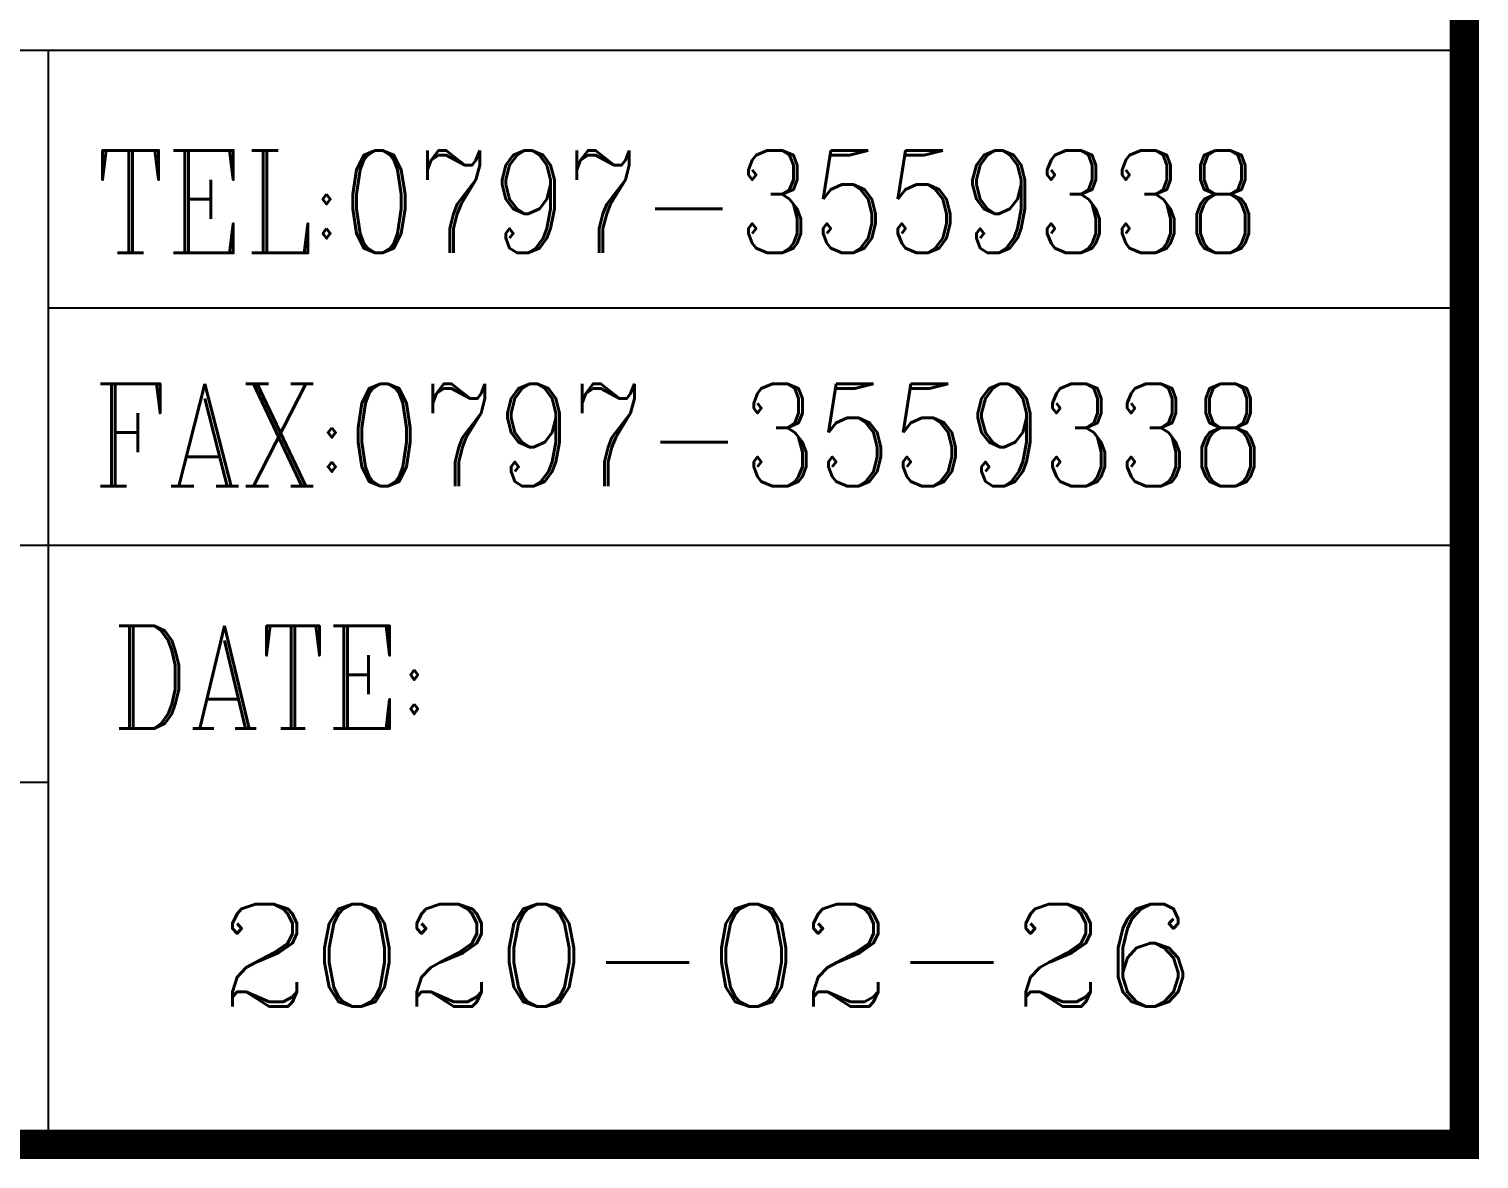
# Model space of a CAD drawing. Header units: inches. Extents: x -1849 to -1456, y -1004 to -896.
# Drawn here: x -1569.89 to -1558.79, y -1003.48 to -994.83 of the extents above; entities that cross this region are included whole.
import ezdxf

# ---------------------------------------------------------------- set-up
doc = ezdxf.new("R2010")
doc.units = ezdxf.units.IN
doc.header["$MEASUREMENT"] = 0
doc.layers.add('SPEC', color=2, linetype='Continuous')
doc.styles.add('ROMANC', font='romanc')

# ---------------------------------------------------------------- blocks, each defined once
blk = doc.blocks.new('A')
at = {"layer": 'SPEC'}
for p, q in [((53.452, 10.469), (114.8, 10.469)), ((101.245, 0), (101.245, 10.469)), ((114.8, 8.002), (101.245, 8.002)), ((93.052, 5.735), (114.8, 5.735)), ((53.452, 3.467), (101.245, 3.467))]:
    blk.add_line(p, q, dxfattribs=at)
at = {"layer": 'SPEC', "const_width": 0.28}
blk.add_lwpolyline([(0, 0), (0, 81.172), (114.799, 81.173), (114.8, 0), (0, 0)], dxfattribs=at)
at = {"layer": 'SPEC', "style": 'ROMANC'}
for s, height, width, p in [('TEL:0797-3559338', 0.98127, 0.85, (101.692, 8.53)), ('FAX:0797-3559338', 0.98127, 0.85, (101.671, 6.297)), ('DATE:', 0.9813, 0.8, (101.854, 3.979)), ('2020-02-26', 0.9813, 1.05, (102.874, 1.318))]:
    blk.add_text(s, height=height, dxfattribs=dict(at, width=width)).set_placement(p)

msp = doc.modelspace()

# ---------------------------------------------------------------- block references
at = {"xscale": 0.8, "yscale": 0.8, "zscale": 0.8}
msp.add_blockref('A', (-1650.738, -1003.371), dxfattribs=at)

doc.saveas('drawing.dxf')
